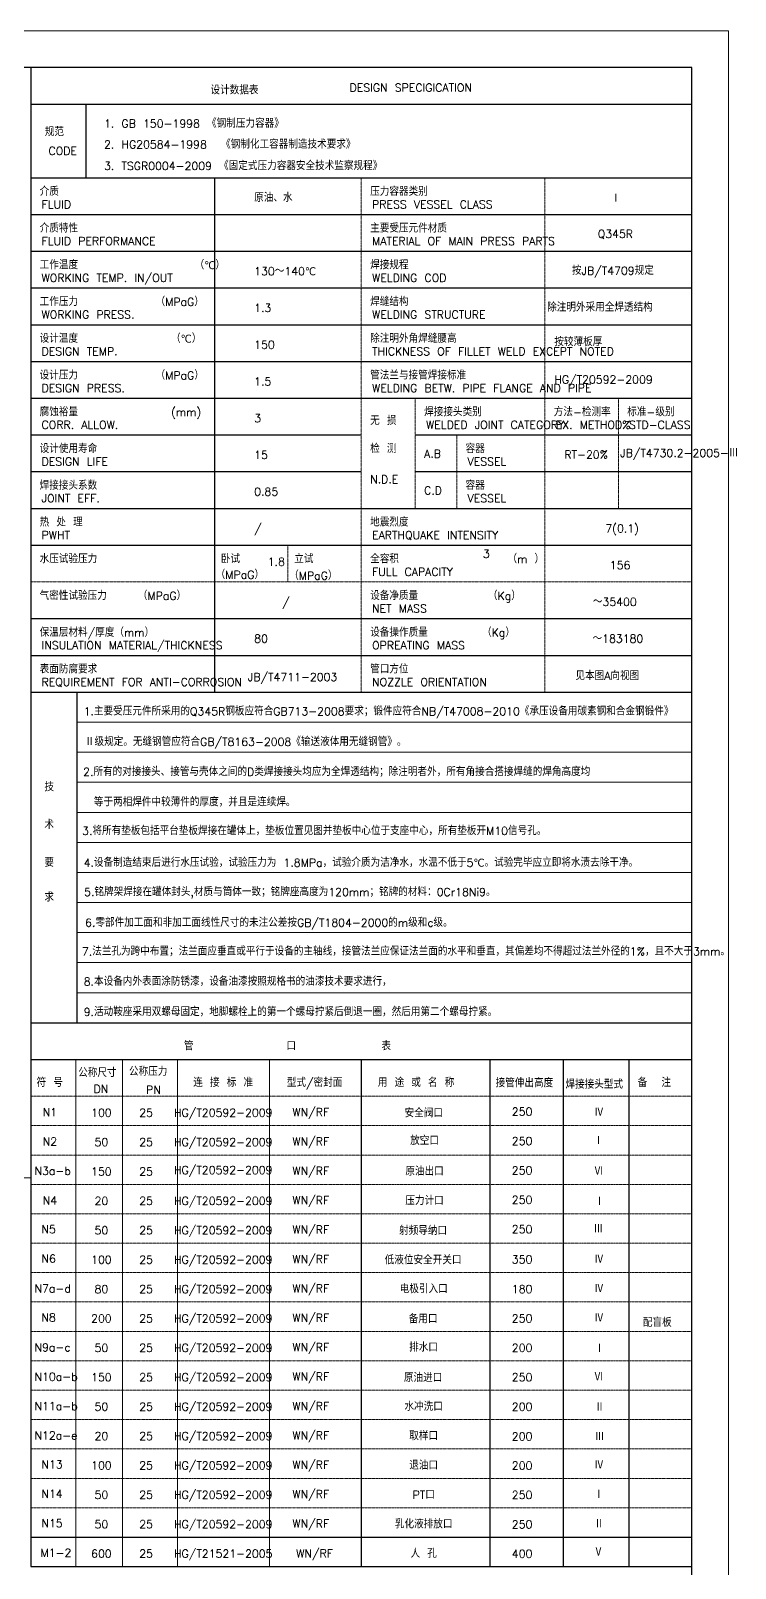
# Model space of a CAD drawing. Header units: millimetres. Extents: x 88585 to 143430, y -18275 to 16697.
# Drawn here: x 109505 to 115669, y 3251 to 16697 of the extents above; entities that cross this region are included whole.
import ezdxf
from ezdxf.enums import TextEntityAlignment as Align

# ---------------------------------------------------------------- set-up
doc = ezdxf.new("R2010")
doc.units = ezdxf.units.MM
doc.linetypes.add('CENTERX2', pattern=[4, 2.5, -0.5, 0.5, -0.5])
for name, color, linetype, lineweight in [('1', 1, 'Continuous', 30), ('Layer4', 7, 'Continuous', 15), ('中心线', 1, 'CENTERX2', 15), ('图层1', 3, 'Continuous', 15), ('粗实线', 250, 'Continuous', 30), ('细实线', 7, 'Continuous', 15)]:
    doc.layers.add(name, color=color, linetype=linetype, lineweight=lineweight)
doc.layers.add('1-THINLINE', color=7, linetype='Continuous')
doc.styles.get("Standard").update_dxf_attribs({"font": 'txt.shx', "height": 70, "bigfont": 'hzj.shx'})

msp = doc.modelspace()

# ---------------------------------------------------------------- linework, layer by layer
at = {"layer": '1'}
for p, q in [((109505.182, 16375.432), (109505.182, 3266.392)), ((109505.182, 16054.132), (115288.582, 16054.132)), ((109987.132, 16054.132), (109987.132, 15411.532)), ((109505.182, 15411.532), (115288.582, 15411.532)), ((109505.182, 10913.332), (115288.582, 10913.332)), ((109907.554, 10913.332), (109907.554, 8021.632)), ((109505.182, 8021.632), (115288.582, 8021.632)), ((109505.182, 7700.332), (115288.582, 7700.332)), ((109505.182, 3266.392), (115288.582, 3266.392))]:
    msp.add_line(p, q, dxfattribs=at)
at = {"layer": '1-THINLINE'}
for p, q in [((111111.682, 15411.532), (111111.682, 10913.332)), ((109505.182, 15090.232), (115288.582, 15090.232)), ((109505.182, 14768.932), (115288.582, 14768.932)), ((109505.182, 14447.632), (115288.582, 14447.632)), ((109505.182, 14126.332), (115288.582, 14126.332)), ((109505.182, 13805.032), (115288.582, 13805.032)), ((109505.182, 13483.732), (115288.582, 13483.732)), ((109505.182, 13162.432), (112396.882, 13162.432)), ((112869.094, 13162.432), (115288.582, 13162.432)), ((109505.182, 12841.132), (112396.882, 12841.132)), ((112869.094, 12841.132), (115288.582, 12841.132)), ((109505.182, 12519.832), (115288.582, 12519.832)), ((109505.182, 12198.532), (115288.582, 12198.532)), ((109505.182, 11555.932), (115288.582, 11555.932)), ((109505.182, 11234.632), (115288.582, 11234.632)), ((112396.882, 7700.332), (112396.882, 3266.392)), ((113521.432, 7700.332), (113521.432, 3266.392)), ((114164.032, 7700.332), (114164.032, 3266.392)), ((114737.956, 7700.332), (114737.956, 3266.392)), ((109505.182, 3523.432), (115288.582, 3523.432)), ((109505.182, 3523.432), (115288.582, 3523.432))]:
    msp.add_line(p, q, dxfattribs=at)
at = {"layer": 'Layer4', "color": 7}
for p, q in [((109899.45, 7700.332), (109899.45, 3266.392)), ((110308.432, 7700.332), (110308.432, 3266.392)), ((110790.382, 7700.332), (110790.382, 3266.392)), ((111593.632, 7700.332), (111593.632, 3266.392))]:
    msp.add_line(p, q, dxfattribs=at)
at = {"layer": 'Layer4'}
msp.add_line((103721.782, 6666.639), (109505.182, 6666.639), dxfattribs=at)
at = {"layer": '中心线', "color": 7}
for p, q in [((112396.882, 15411.532), (112396.882, 10913.332)), ((114003.382, 15411.532), (114003.382, 10913.332)), ((112869.094, 12519.832), (112869.094, 13483.732)), ((114645.982, 12519.832), (114645.982, 13483.732)), ((113232.196, 12519.832), (113232.196, 13162.432)), ((111754.282, 11877.232), (111754.282, 12198.532)), ((109505.182, 11877.232), (115288.582, 11877.232)), ((109505.182, 7379.032), (115288.582, 7379.032)), ((109505.182, 7121.992), (115288.582, 7121.992)), ((109505.182, 6864.952), (115288.582, 6864.952)), ((109505.182, 6607.912), (115288.582, 6607.912)), ((109505.182, 6350.872), (115288.582, 6350.872)), ((109505.182, 6093.832), (115288.582, 6093.832)), ((109505.182, 5836.792), (115288.582, 5836.792)), ((109505.182, 5579.752), (115288.582, 5579.752)), ((109505.182, 5322.712), (115288.582, 5322.712)), ((109505.182, 5065.672), (115288.582, 5065.672)), ((109505.182, 4808.632), (115288.582, 4808.632)), ((109505.182, 4551.592), (115288.582, 4551.592)), ((109505.182, 4294.552), (115288.582, 4294.552)), ((109505.182, 4037.512), (115288.582, 4037.512)), ((109505.182, 4037.512), (115288.582, 4037.512)), ((109505.182, 3780.472), (115288.582, 3780.472))]:
    msp.add_line(p, q, dxfattribs=at)
at = {"layer": '图层1', "color": 7}
for p, q in [((88585.458, 16696.732), (115609.882, 16696.732)), ((115609.882, 16696.732), (115609.882, -2394.021))]:
    msp.add_line(p, q, dxfattribs=at)
at = {"layer": '粗实线', "color": 7}
for p, q in [((115288.582, 16375.432), (89388.708, 16375.432)), ((115288.582, -2067.188), (115288.582, 16375.432)), ((109505.182, 8021.632), (115288.582, 8021.632))]:
    msp.add_line(p, q, dxfattribs=at)
at = {"layer": '细实线'}
for p, q in [((109907.554, 10913.332), (115288.582, 10913.332)), ((109907.554, 10650.45), (115288.582, 10650.45)), ((109907.554, 10387.568), (115288.582, 10387.568)), ((109907.554, 10124.686), (115288.582, 10124.686)), ((109907.554, 9861.804), (115288.582, 9861.804)), ((109907.554, 9598.923), (115288.582, 9598.923)), ((109907.554, 9336.041), (115288.582, 9336.041)), ((109907.554, 9073.159), (115288.582, 9073.159)), ((109907.554, 8810.277), (115288.582, 8810.277)), ((109907.554, 8547.395), (115288.582, 8547.395)), ((109907.554, 8284.514), (115288.582, 8284.514)), ((109907.554, 8021.632), (115288.582, 8021.632))]:
    msp.add_line(p, q, dxfattribs=at)

# ---------------------------------------------------------------- texts
at = {"layer": '中心线', "color": 7}
for s, p in [('设计数据表', (111077.605, 16141.135)), ('DESIGN SPECIGICATION', (112294.6, 16164.291)), ('1. GB 150-1998 《钢制压力容器》  ', (110146.414, 15850.296)), ('规范', (109628.222, 15776)), ('2. HG20584-1998  《钢制化工容器制造技术要求》', (110146.414, 15667.356)), ('CODE', (109660.803, 15610.886)), ('3. TSGR0004-2009 《固定式压力容器安全技术监察规程》', (110146.414, 15479.119)), ('介质', (109583.089, 15254.385)), ('压力容器类别', (112474.789, 15254.385)), ('FLUID', (109599.872, 15143.214)), ('原油、水', (111460.122, 15201.14)), ('PRESS VESSEL CLASS', (112491.572, 15143.214)), ('Ⅰ', (114581.47, 15194.233)), ('介质特性', (109583.089, 14933.085)), ('主要受压元件材质', (112474.789, 14933.085)), ('Q345R', (114465.492, 14884.814)), ('FLUID PERFORMANCE', (109599.872, 14821.914)), ('MATERIAL OF MAIN PRESS PARTS', (112491.572, 14821.914)), ('工作温度', (109583.089, 14611.785)), ('                    （℃）', (109583.089, 14611.785)), ('焊接规程', (112474.789, 14611.785)), ('WORKING TEMP. IN/OUT', (109599.872, 14500.614)), ('130～140℃', (111460.122, 14558.54)), ('WELDING COD', (112491.572, 14500.614)), ('按JB/T4709规定', (114239.918, 14563.514)), ('工作压力          （MPaG）', (109583.089, 14290.485)), ('1.3', (111460.122, 14237.24)), ('焊缝结构', (112474.789, 14290.485)), ('除注明外采用全焊透结构', (114023.178, 14242.214)), ('WORKING PRESS.', (109599.872, 14179.314)), ('WELDING STRUCTURE', (112491.572, 14179.314)), ('设计温度            （℃）', (109583.089, 13969.185)), ('150', (111460.122, 13915.94)), ('除注明外角焊缝腰高', (112474.789, 13969.185)), ('按较薄板厚', (114085.907, 13939.36)), ('DESIGN TEMP.', (109599.872, 13858.014)), ('THICKNESS OF FILLET WELD EXCEPT NOTED', (112491.572, 13858.014)), ('设计压力          （MPaG）', (109583.089, 13647.885)), ('管法兰与接管焊接标准', (112474.789, 13647.885)), ('DESIGN PRESS.', (109599.872, 13536.714)), ('1.5', (111460.122, 13594.64)), ('WELDING BETW. PIPE FLANGE AND PIPE', (112491.572, 13536.714)), ('HG/T20592-2009', (114085.907, 13611.506)), ('腐蚀裕量            (mm)', (109583.089, 13326.585)), ('3', (111460.122, 13273.34)), ('无 损', (112474.789, 13250.577)), ('焊接接头类别', (112947.001, 13326.585)), ('方法-检测率', (114081.289, 13326.585)), ('标准-级别', (114723.889, 13326.585)), ('CORR. ALLOW.', (109599.872, 13215.414)), ('WELDED JOINT CATEGORY', (112963.785, 13215.414)), ('EX. METHOD%', (114098.072, 13215.414)), ('STD-CLASS ', (114740.672, 13215.414)), ('设计使用寿命', (109583.089, 13005.285)), ('检 测', (112474.789, 13005.285)), ('容器', (113310.103, 13005.285)), ('JB/T4730.2-2005-Ⅲ', (114661.916, 12968.906)), ('DESIGN LIFE', (109599.872, 12894.114)), ('15', (111460.122, 12952.04)), ('A.B', (112947.001, 12963.207)), ('VESSEL', (113326.887, 12894.114)), ('RT-20%%%', (114173.841, 12955.152)), ('N.D.E', (112474.789, 12738.916)), ('焊接接头系数', (109583.089, 12683.985)), ('JOINT EFF.', (109599.872, 12572.814)), ('0.85', (111460.122, 12630.74)), ('C.D', (112947.001, 12641.907)), ('容器', (113310.103, 12683.985)), ('VESSEL', (113326.887, 12572.814)), ('热 处 理', (109583.089, 12362.685)), ('/', (111460.122, 12309.44)), ('地震烈度', (112474.789, 12362.685)), ('7(0.1)', (114532.178, 12309.44)), ('PWHT', (109599.872, 12251.514)), ('EARTHQUAKE INTENSITY', (112491.572, 12251.514)), ('水压试验压力', (109583.089, 12041.385)), ('卧试', (111168.387, 12041.385)), ('立试', (111810.987, 12041.385)), ('全容积              （m ）', (112474.789, 12041.385)), ('3', (113461.09, 12088.018)), ('（MPaG）', (111123.245, 11904.006)), ('1.8', (111578.653, 12018.243)), ('（MPaG）', (111765.845, 11896.349)), ('FULL CAPACITY', (112491.572, 11930.214)), ('156', (114571.663, 11988.14)), ('气密性试验压力    （MPaG）', (109583.089, 11720.085)), ('/', (111705.868, 11665.039)), ('设备净质量         （Kg）', (112474.789, 11720.085)), ('～35400', (114423.084, 11666.84)), ('NET MASS', (112491.572, 11608.914)), ('保温层材料/厚度（mm）', (109583.089, 11398.785)), ('设备操作质量       （Kg）', (112474.789, 11398.785)), ('INSULATION MATERIAL/THICKNESS', (109599.872, 11287.614)), ('80', (111460.122, 11345.54)), ('OPREATING MASS', (112491.572, 11287.614)), ('～183180', (114420.217, 11345.54)), ('表面防腐要求', (109583.089, 11077.485)), ('REQUIREMENT FOR ANTI-CORROSION', (109599.872, 10966.314)), ('JB/T4711-2003', (111404.346, 11009.925)), ('管口方位', (112474.789, 11077.485)), ('NOZZLE ORIENTATION', (112491.572, 10966.314)), ('见本图A向视图', (114270.757, 11019.475)), ('1.主要受压元件所采用的Q345R钢板应符合GB713-2008要求；锻件应符合NB/T47008-2010《承压设备用碳素钢和合金钢锻件》', (109968.116, 10710.053)), ('Ⅱ级规定。无缝钢管应符合GB/T8163-2008《输送液体用无缝钢管》。', (109979.05, 10443.166)), ('2.所有的对接接头、接管与壳体之间的D类焊接接头均应为全焊透结构；除注明者外，所有角接合搭接焊缝的焊角高度均', (109963.593, 10180.651)), ('技', (109624.702, 10047.246)), ('等于两相焊件中较薄件的厚度，并且是连续焊。', (110057.526, 9915.796)), ('术', (109624.702, 9716.333)), ('3.将所有垫板包括平台垫板焊接在罐体上，垫板位置见图并垫板中心位于支座中心，所有垫板开M10信号孔。', (109954.956, 9664.582)), ('要', (109624.702, 9387.14)), ('4.设备制造结束后进行水压试验，试验压力为 1.8MPa，试验介质为洁净水，水温不低于5℃。试验完毕应立即将水渍去除干净。', (109968.116, 9386.448)), ('求', (109624.702, 9082.575)), ('5.铭牌架焊接在罐体封头,材质与筒体一致；铭牌座高度为120mm；铭牌的材料：0Cr18Ni9。', (109972.521, 9129.983)), ('6.零部件加工面和非加工面线性尺寸的未注公差按GB/T1804-2000的m级和c级。           ', (109980.816, 8861.626)), ('7.法兰孔为跨中布置；法兰面应垂直或平行于设备的主轴线，接管法兰应保证法兰面的水平和垂直，其偏差均不得超过法兰外径的1%%%，且不大于3mm。', (109952.971, 8610.816)), ('8.本设备内外表面涂防锈漆，设备油漆按照规格书的油漆技术要求进行，                  ', (109968.878, 8346.857)), ('9.活动鞍座采用双螺母固定，地脚螺栓上的第一个螺母拧紧后倒退一圈，然后用第二个螺母拧紧。', (109968.878, 8080.962)), ('管            口           表', (110845.108, 7781.845)), ('符 号', (109555.949, 7461.939)), ('公称尺寸', (109920.388, 7547.971)), ('公称压力', (110364.691, 7558.879)), ('连 接 标 准', (110926.695, 7461.939)), ('型式/密封面', (111745.661, 7461.939)), ('用 途 或 名 称', (112541.701, 7461.939)), ('接管伸出高度', (113572.151, 7458.422)), ('备  注', (114814.32, 7461.939)), ('DN', (110055.192, 7407.506)), ('PN', (110514.874, 7400.848)), ('焊接接头型式', (114183.136, 7446.413)), ('N1', (109609.559, 7204.524)), ('Ⅳ', (114433.766, 7201.779)), ('N2', (109609.559, 6947.484)), ('Ⅰ', (114429.988, 6954.213)), ('N3a-b', (109538.126, 6690.444)), ('Ⅵ', (114433.766, 6687.699)), ('N4', (109609.559, 6433.404)), ('Ⅰ', (114439.946, 6422.037)), ('N5', (109598.554, 6180.797)), ('Ⅲ', (114429.988, 6183.093)), ('N6', (109598.554, 5923.757)), ('Ⅳ', (114433.766, 5916.579)), ('N7a-d', (109538.126, 5662.284)), ('Ⅳ', (114433.766, 5659.539)), ('N8', (109598.554, 5409.677)), ('Ⅳ', (114433.766, 5402.499)), ('配盲板', (114860.88, 5363.822)), ('N9a-c', (109538.126, 5148.204)), ('Ⅰ', (114439.946, 5136.837)), ('N10a-b', (109538.126, 4891.164)), ('Ⅵ', (114433.766, 4888.419)), ('N11a-b', (109538.126, 4634.124)), ('Ⅱ', (114439.946, 4622.757)), ('N12a-e', (109538.126, 4377.084)), ('Ⅲ', (114439.946, 4365.717)), ('N13', (109598.554, 4124.477)), ('Ⅳ', (114433.766, 4117.299)), ('N14', (109598.554, 3867.437)), ('Ⅰ', (114433.766, 3860.259)), ('N15', (109598.554, 3610.397)), ('Ⅱ', (114433.766, 3603.219)), ('M1-2', (109590.751, 3351.839)), ('Ⅴ', (114429.988, 3355.653))]:
    msp.add_text(s, height=70, dxfattribs=at).set_placement(p)
for s, p in [('100', (110123.462, 7199.81)), ('25', (110514.446, 7199.81)), ('HG/T20592-2009', (111189.524, 7199.81)), ('WN/RF', (111955.408, 7205.588)), ('安全阀口', (112943.842, 7195.073)), ('250', (113804.118, 7209.34)), ('50', (110123.462, 6942.77)), ('25', (110514.446, 6942.77)), ('HG/T20592-2009', (111189.524, 6942.77)), ('WN/RF', (111955.408, 6948.548)), ('放空口', (112950.648, 6954.146)), ('250', (113804.118, 6952.3)), ('150', (110123.462, 6685.73)), ('25', (110514.446, 6685.73)), ('HG/T20592-2009', (111189.524, 6698.632)), ('WN/RF', (111955.408, 6691.508)), ('原油出口', (112950.648, 6686.25)), ('250', (113804.118, 6695.26)), ('20', (110123.462, 6428.69)), ('25', (110514.446, 6428.69)), ('HG/T20592-2009', (111189.524, 6428.69)), ('WN/RF', (111955.408, 6434.468)), ('压力计口', (112950.648, 6429.21)), ('250', (113804.118, 6438.22)), ('50', (110123.462, 6171.65)), ('25', (110514.446, 6171.65)), ('HG/T20592-2009', (111189.524, 6171.65)), ('WN/RF', (111955.408, 6177.428)), ('射频导纳口', (112937.662, 6166.913)), ('250', (113804.118, 6181.18)), ('100', (110123.462, 5914.61)), ('25', (110514.446, 5914.61)), ('HG/T20592-2009', (111189.524, 5914.61)), ('WN/RF', (111955.408, 5920.388)), ('低液位安全开关口', (112937.662, 5909.873)), ('350', (113804.118, 5916.92)), ('80', (110123.462, 5657.57)), ('25', (110514.446, 5657.57)), ('HG/T20592-2009', (111189.524, 5657.57)), ('WN/RF', (111955.408, 5663.348)), ('电极引入口', (112943.316, 5657.57)), ('180', (113804.118, 5657.887)), ('200', (110123.462, 5400.53)), ('25', (110514.446, 5400.53)), ('HG/T20592-2009', (111189.524, 5400.53)), ('WN/RF', (111955.408, 5406.308)), ('备用口', (112937.82, 5395.046)), ('250', (113804.118, 5400.847)), ('50', (110123.462, 5143.49)), ('25', (110514.446, 5143.49)), ('HG/T20592-2009', (111189.524, 5143.49)), ('WN/RF', (111955.408, 5149.268)), ('排水口', (112941.222, 5146.405)), ('200', (113804.118, 5143.807)), ('WN/RF', (111955.408, 4892.228)), ('150', (110123.462, 4886.45)), ('25', (110514.446, 4886.45)), ('HG/T20592-2009', (111189.524, 4886.45)), ('原油进口', (112937.586, 4880.326)), ('250', (113804.118, 4886.767)), ('HG/T20592-2009', (111189.524, 4629.41)), ('WN/RF', (111955.408, 4635.188)), ('水冲洗口', (112942.853, 4628.972)), ('50', (110123.462, 4629.41)), ('25', (110514.446, 4629.41)), ('200', (113804.118, 4628.524)), ('20', (110123.462, 4372.37)), ('25', (110514.446, 4372.37)), ('HG/T20592-2009', (111189.524, 4372.37)), ('WN/RF', (111955.408, 4378.148)), ('取样口', (112942.853, 4371.932)), ('200', (113804.118, 4368.961)), ('100', (110123.462, 4115.33)), ('25', (110514.446, 4115.33)), ('HG/T20592-2009', (111189.524, 4115.33)), ('WN/RF', (111955.408, 4121.108)), ('退油口', (112942.853, 4114.892)), ('200', (113804.118, 4114.444)), ('50', (110123.462, 3858.29)), ('25', (110514.446, 3858.29)), ('HG/T20592-2009', (111189.524, 3858.29)), ('WN/RF', (111955.408, 3864.068)), ('PT口', (112942.853, 3857.852)), ('250', (113804.118, 3857.404)), ('50', (110123.462, 3601.25)), ('25', (110514.446, 3601.25)), ('HG/T20592-2009', (111189.524, 3601.25)), ('WN/RF', (111955.408, 3607.028)), ('乳化液排放口', (112942.853, 3600.812)), ('250', (113804.118, 3600.364)), ('600', (110123.462, 3344.21)), ('25', (110514.446, 3344.21)), ('HG/T21521-2005', (111189.524, 3344.21)), ('WN/RF', (111988.618, 3345.909)), ('人 孔', (112942.853, 3343.772)), ('400', (113804.118, 3343.324))]:
    msp.add_text(s, height=70, dxfattribs=at).set_placement(p, align=Align.CENTER)

doc.saveas('drawing.dxf')
